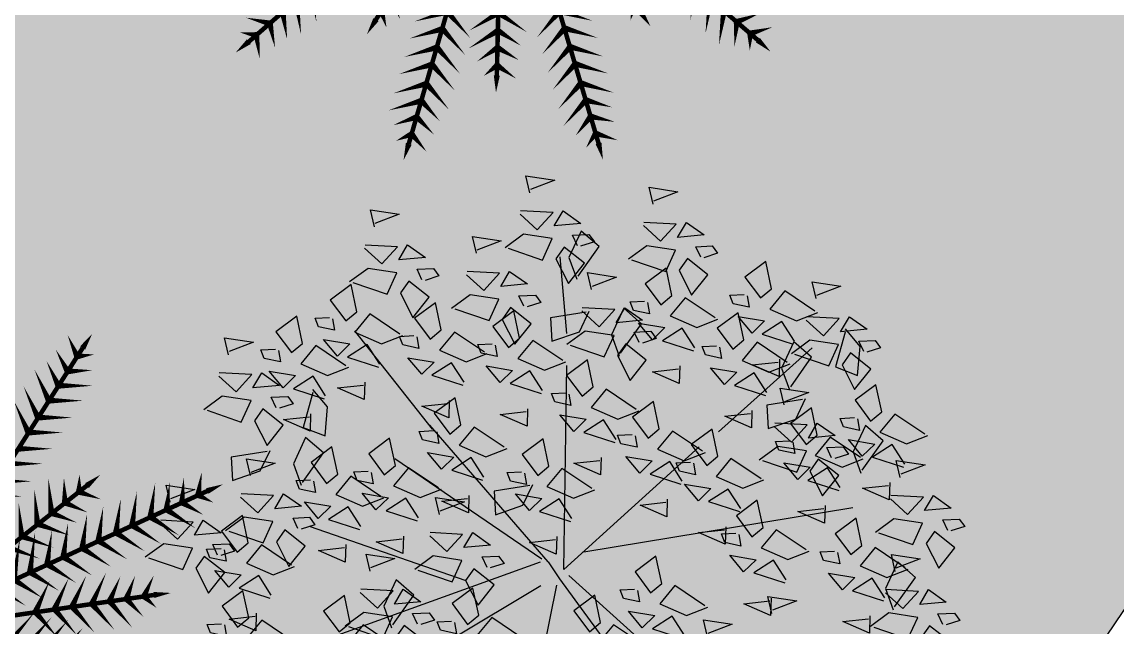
# Model space of a CAD drawing. Header units: millimetres. Extents: x 460 to 723, y 360 to 962.
# Drawn here: x 607.543 to 609.011, y 379.434 to 380.245 of the extents above; entities that cross this region are included whole.
import ezdxf

# ---------------------------------------------------------------- set-up
doc = ezdxf.new("R2010")
doc.units = ezdxf.units.MM
doc.layers.get('0').update_dxf_attribs({"true_color": 0xc2ced6})
doc.layers.add('A-VEREDAS', color=9, linetype='Continuous')
doc.layers.add('ARBOLES', color=7, linetype='Continuous')
doc.layers.add('Menorca-Parques-A-Arboles', color=74, linetype='Continuous', lineweight=18)

# ---------------------------------------------------------------- blocks, each defined once
blk = doc.blocks.new('PALMERA')
for points in [[(-0.7331, 0.8425, 0.02, 0, 0), (-0.769, 0.886, 0, 0, 0)], [(-0.7112, 0.8169, 0.02, 0, 0), (-0.7018, 0.8725, 0, 0, 0)], [(-0.6726, 0.7724, 0.02, 0, 0), (-0.6534, 0.8518, 0, 0, 0)], [(-0.7112, 0.8169, 0.02, 0, 0), (-0.7873, 0.8069, 0, 0, 0)], [(-0.6726, 0.7724, 0.02, 0, 0), (-0.7528, 0.7554, 0, 0, 0)], [(-0.6358, 0.7298, 0.02, 0, 0), (-0.7248, 0.7153, 0, 0, 0)], [(-0.5972, 0.6853, 0.02, 0, 0), (-0.71, 0.6689, 0, 0, 0)], [(-0.5536, 0.635, 0.02, 0, 0), (-0.6664, 0.6185, 0, 0, 0)], [(-0.6606, 0.421, 0.02, 0, 0), (-0.7086, 0.4506, 0, 0, 0)], [(-0.6323, 0.4028, 0.02, 0, 0), (-0.686, 0.3859, 0, 0, 0)], [(-1.0399, 0.3027, 0.02, 0, 0), (-1.0621, 0.3546, 0, 0, 0)], [(-0.9834, 0.2861, 0.02, 0, 0), (-1.0101, 0.3633, 0, 0, 0)], [(-0.9294, 0.2702, 0.02, 0, 0), (-0.9613, 0.3797, 0, 0, 0)], [(-0.8729, 0.2536, 0.02, 0, 0), (-0.9048, 0.3631, 0, 0, 0)], [(-0.5829, 0.3706, 0.02, 0, 0), (-0.6589, 0.3407, 0, 0, 0)], [(-1.0722, 0.3124, 0.02, 0, 0), (-1.1259, 0.3295, 0, 0, 0)], [(-0.809, 0.2349, 0.02, 0, 0), (-0.8409, 0.3443, 0, 0, 0)], [(-0.7525, 0.2183, 0.02, 0, 0), (-0.7844, 0.3277, 0, 0, 0)], [(-1.0399, 0.3027, 0.02, 0, 0), (-1.0985, 0.2532, 0, 0, 0)], [(-0.9834, 0.2861, 0.02, 0, 0), (-1.0417, 0.2285, 0, 0, 0)], [(-0.6911, 0.2003, 0.02, 0, 0), (-0.723, 0.3097, 0, 0, 0)], [(-0.6346, 0.1837, 0.02, 0, 0), (-0.6665, 0.2931, 0, 0, 0)], [(-0.9294, 0.2702, 0.02, 0, 0), (-0.9965, 0.2099, 0, 0, 0)], [(-0.8729, 0.2536, 0.02, 0, 0), (-0.9589, 0.1788, 0, 0, 0)], [(-0.809, 0.2349, 0.02, 0, 0), (-0.895, 0.1601, 0, 0, 0)], [(-0.7525, 0.2183, 0.02, 0, 0), (-0.8385, 0.1435, 0, 0, 0)], [(-0.6911, 0.2003, 0.02, 0, 0), (-0.7771, 0.1254, 0, 0, 0)], [(-0.6346, 0.1837, 0.02, 0, 0), (-0.7206, 0.1088, 0, 0, 0)], [(-0.6971, 0.0161, 0.02, 0, 0), (-0.7561, 0.1137, 0, 0, 0)], [(-0.6383, 0.0146, 0.02, 0, 0), (-0.6972, 0.1122, 0, 0, 0)], [(-0.8123, 0.0191, 0.02, 0, 0), (-0.847, 0.0635, 0, 0, 0)], [(-0.7535, 0.0176, 0.02, 0, 0), (-0.7991, 0.0854, 0, 0, 0)], [(-0.846, 0.0202, 0.02, 0, 0), (-0.9023, 0.023, 0, 0, 0)], [(-0.8123, 0.0191, 0.02, 0, 0), (-0.8562, -0.0438, 0, 0, 0)], [(-0.7535, 0.0176, 0.02, 0, 0), (-0.795, -0.0531, 0, 0, 0)], [(-0.6971, 0.0161, 0.02, 0, 0), (-0.7465, -0.0594, 0, 0, 0)], [(-0.6383, 0.0146, 0.02, 0, 0), (-0.7022, -0.0798, 0, 0, 0)], [(-0.6331, -0.1886, 0.02, 0, 0), (-0.7191, -0.1138, 0, 0, 0)], [(-0.7511, -0.2232, 0.02, 0, 0), (-0.8371, -0.1484, 0, 0, 0)], [(-0.6896, -0.2052, 0.02, 0, 0), (-0.7757, -0.1303, 0, 0, 0)], [(-0.8714, -0.2585, 0.02, 0, 0), (-0.9575, -0.1837, 0, 0, 0)], [(-0.8076, -0.2398, 0.02, 0, 0), (-0.8936, -0.165, 0, 0, 0)], [(-0.6331, -0.1886, 0.02, 0, 0), (-0.665, -0.298, 0, 0, 0)], [(-0.9279, -0.2751, 0.02, 0, 0), (-1.014, -0.2003, 0, 0, 0)], [(-0.7511, -0.2232, 0.02, 0, 0), (-0.783, -0.3326, 0, 0, 0)], [(-0.6896, -0.2052, 0.02, 0, 0), (-0.7215, -0.3146, 0, 0, 0)], [(-0.982, -0.291, 0.02, 0, 0), (-1.0462, -0.2405, 0, 0, 0)], [(-0.8714, -0.2585, 0.02, 0, 0), (-0.9033, -0.368, 0, 0, 0)], [(-0.8076, -0.2398, 0.02, 0, 0), (-0.8395, -0.3492, 0, 0, 0)], [(-1.0385, -0.3076, 0.02, 0, 0), (-1.0852, -0.2759, 0, 0, 0)], [(-0.982, -0.291, 0.02, 0, 0), (-0.9999, -0.371, 0, 0, 0)], [(-0.9279, -0.2751, 0.02, 0, 0), (-0.9518, -0.3622, 0, 0, 0)], [(0.4494, -0.2858, 0.02, 0, 0), (0.4492, -0.3998, 0, 0, 0)], [(-1.0709, -0.3169, 0.02, 0, 0), (-1.1254, -0.3315, 0, 0, 0)], [(-1.0385, -0.3076, 0.02, 0, 0), (-1.061, -0.3809, 0, 0, 0)], [(0.1475, -0.3169, 0.02, 0, 0), (0.0857, -0.4126, 0, 0, 0)], [(0.499, -0.3176, 0.02, 0, 0), (0.4988, -0.4316, 0, 0, 0)], [(-0.0472, -0.3463, 0.02, 0, 0), (0.0657, -0.4427, 0, 0, 0)], [(0.173, -0.3728, 0.02, 0, 0), (0.1112, -0.4685, 0, 0, 0)], [(0.173, -0.3728, 0.02, 0, 0), (0.3104, -0.3931, 0, 0, 0)], [(0.2807, -0.3518, 0.02, 0, 0), (0.2422, -0.4591, 0, 0, 0)], [(0.5571, -0.355, 0.02, 0, 0), (0.5569, -0.469, 0, 0, 0)], [(-0.056, -0.4071, 0.02, 0, 0), (0.0486, -0.4985, 0, 0, 0)], [(0.3167, -0.3984, 0.02, 0, 0), (0.2782, -0.5057, 0, 0, 0)], [(0.3167, -0.3984, 0.02, 0, 0), (0.4303, -0.3885, 0, 0, 0)], [(0.6067, -0.3868, 0.02, 0, 0), (0.6065, -0.5008, 0, 0, 0)], [(0.6605, -0.4214, 0.02, 0, 0), (0.7641, -0.3739, 0, 0, 0)], [(0.7101, -0.4533, 0.02, 0, 0), (0.8137, -0.4057, 0, 0, 0)], [(-0.609, -0.4371, 0.02, 0, 0), (-0.6636, -0.4232, 0, 0, 0)], [(0.0654, -0.4442, 0.02, 0, 0), (-0.021, -0.5186, 0, 0, 0)], [(0.0654, -0.4442, 0.02, 0, 0), (0.1692, -0.4914, 0, 0, 0)], [(0.1975, -0.4263, 0.02, 0, 0), (0.1357, -0.5221, 0, 0, 0)], [(0.1975, -0.4263, 0.02, 0, 0), (0.3321, -0.4437, 0, 0, 0)], [(0.3574, -0.4512, 0.02, 0, 0), (0.4709, -0.4412, 0, 0, 0)], [(0.6605, -0.4214, 0.02, 0, 0), (0.6603, -0.5354, 0, 0, 0)], [(0.7661, -0.4893, 0.02, 0, 0), (0.8697, -0.4417, 0, 0, 0)], [(-0.6363, -0.4569, 0.02, 0, 0), (-0.6826, -0.4891, 0, 0, 0)], [(-0.0643, -0.4654, 0.02, 0, 0), (0.0395, -0.5528, 0, 0, 0)], [(0.3574, -0.4512, 0.02, 0, 0), (0.3189, -0.5585, 0, 0, 0)], [(0.7101, -0.4533, 0.02, 0, 0), (0.7098, -0.5673, 0, 0, 0)], [(0.0745, -0.5075, 0.02, 0, 0), (-0.0119, -0.5819, 0, 0, 0)], [(0.0745, -0.5075, 0.02, 0, 0), (0.1782, -0.5548, 0, 0, 0)], [(0.2236, -0.4834, 0.02, 0, 0), (0.1618, -0.5792, 0, 0, 0)], [(0.2236, -0.4834, 0.02, 0, 0), (0.3364, -0.4994, 0, 0, 0)], [(0.3933, -0.4978, 0.02, 0, 0), (0.3614, -0.5822, 0, 0, 0)], [(0.3933, -0.4978, 0.02, 0, 0), (0.5069, -0.4878, 0, 0, 0)], [(0.7661, -0.4893, 0.02, 0, 0), (0.7659, -0.6033, 0, 0, 0)], [(0.8156, -0.5211, 0.02, 0, 0), (0.897, -0.4821, 0, 0, 0)], [(0.863, -0.5516, 0.02, 0, 0), (0.9351, -0.5127, 0, 0, 0)], [(-0.0733, -0.5275, 0.02, 0, 0), (0.013, -0.602, 0, 0, 0)], [(0.248, -0.537, 0.02, 0, 0), (0.1862, -0.6327, 0, 0, 0)], [(0.248, -0.537, 0.02, 0, 0), (0.3609, -0.553, 0, 0, 0)], [(0.4277, -0.5424, 0.02, 0, 0), (0.3952, -0.6176, 0, 0, 0)], [(0.4277, -0.5424, 0.02, 0, 0), (0.5094, -0.5392, 0, 0, 0)], [(0.8156, -0.5211, 0.02, 0, 0), (0.8154, -0.6351, 0, 0, 0)], [(0.863, -0.5516, 0.02, 0, 0), (0.8669, -0.6332, 0, 0, 0)], [(0.9125, -0.5834, 0.02, 0, 0), (0.9827, -0.5524, 0, 0, 0)], [(0.0828, -0.5658, 0.02, 0, 0), (-0.0036, -0.6402, 0, 0, 0)], [(0.0828, -0.5658, 0.02, 0, 0), (0.1865, -0.6131, 0, 0, 0)], [(0.4637, -0.589, 0.02, 0, 0), (0.4388, -0.6616, 0, 0, 0)], [(0.4637, -0.589, 0.02, 0, 0), (0.5201, -0.5908, 0, 0, 0)], [(0.9125, -0.5834, 0.02, 0, 0), (0.9192, -0.6394, 0, 0, 0)], [(-0.5497, -0.6383, 0.02, 0, 0), (-0.6625, -0.6219, 0, 0, 0)], [(0.2768, -0.5998, 0.02, 0, 0), (0.2149, -0.6956, 0, 0, 0)], [(0.2768, -0.5998, 0.02, 0, 0), (0.3896, -0.6159, 0, 0, 0)], [(0.4844, -0.6156, 0.02, 0, 0), (0.5199, -0.6594, 0, 0, 0)], [(0.9408, -0.6018, 0.02, 0, 0), (0.9875, -0.6334, 0, 0, 0)], [(0.0922, -0.6317, 0.02, 0, 0), (0.0058, -0.7061, 0, 0, 0)], [(0.0922, -0.6317, 0.02, 0, 0), (0.1959, -0.679, 0, 0, 0)], [(0.3012, -0.6534, 0.02, 0, 0), (0.2394, -0.7492, 0, 0, 0)], [(0.3012, -0.6534, 0.02, 0, 0), (0.4141, -0.6694, 0, 0, 0)], [(-0.5933, -0.6886, 0.02, 0, 0), (-0.7061, -0.6722, 0, 0, 0)], [(0.1005, -0.69, 0.02, 0, 0), (0.0141, -0.7644, 0, 0, 0)], [(0.1005, -0.69, 0.02, 0, 0), (0.1833, -0.7261, 0, 0, 0)], [(-0.6319, -0.7331, 0.02, 0, 0), (-0.7447, -0.7167, 0, 0, 0)], [(0.3278, -0.7116, 0.02, 0, 0), (0.266, -0.8074, 0, 0, 0)], [(0.3278, -0.7116, 0.02, 0, 0), (0.4407, -0.7277, 0, 0, 0)], [(-0.6688, -0.7757, 0.02, 0, 0), (-0.7501, -0.7679, 0, 0, 0)], [(0.1085, -0.7458, 0.02, 0, 0), (0.0493, -0.8021, 0, 0, 0)], [(0.1085, -0.7458, 0.02, 0, 0), (0.1851, -0.775, 0, 0, 0)], [(0.3523, -0.7652, 0.02, 0, 0), (0.2905, -0.861, 0, 0, 0)], [(0.3523, -0.7652, 0.02, 0, 0), (0.4651, -0.7812, 0, 0, 0)], [(-0.6688, -0.7757, 0.02, 0, 0), (-0.6406, -0.8527, 0, 0, 0)], [(0.1168, -0.8041, 0.02, 0, 0), (0.0788, -0.8457, 0, 0, 0)], [(0.1168, -0.8041, 0.02, 0, 0), (0.1861, -0.8369, 0, 0, 0)], [(-0.7073, -0.8202, 0.02, 0, 0), (-0.7637, -0.8188, 0, 0, 0)], [(-0.7073, -0.8202, 0.02, 0, 0), (-0.6866, -0.8941, 0, 0, 0)], [(0.1214, -0.8375, 0.02, 0, 0), (0.128, -0.8935, 0, 0, 0)], [(0.3799, -0.8258, 0.02, 0, 0), (0.3181, -0.9216, 0, 0, 0)], [(0.3799, -0.8258, 0.02, 0, 0), (0.4928, -0.8418, 0, 0, 0)], [(-0.7295, -0.8456, 0.02, 0, 0), (-0.7675, -0.8873, 0, 0, 0)], [(0.4044, -0.8793, 0.02, 0, 0), (0.3426, -0.9751, 0, 0, 0)], [(0.4044, -0.8793, 0.02, 0, 0), (0.494, -0.8905, 0, 0, 0)], [(0.4278, -0.9306, 0.02, 0, 0), (0.3869, -1.0013, 0, 0, 0)], [(0.4278, -0.9306, 0.02, 0, 0), (0.5095, -0.9369, 0, 0, 0)], [(0.4523, -0.9841, 0.02, 0, 0), (0.4276, -1.0348, 0, 0, 0)], [(0.4523, -0.9841, 0.02, 0, 0), (0.528, -0.996, 0, 0, 0)], [(0.4661, -1.0149, 0.02, 0, 0), (0.4883, -1.0667, 0, 0, 0)]]:
    blk.add_lwpolyline(points, format="xyseb")
at = {"const_width": 0.015}
for points in [[(-0.7331, 0.8425), (0, 0)], [(-0.6606, 0.421), (0, 0)], [(-1.0722, 0.3124), (0, 0)], [(-1.0709, -0.3169), (0, 0)], [(-0.846, 0.0202), (0, 0)], [(-0.7295, -0.8456), (0, 0)], [(0.9408, -0.6018), (0, 0)], [(0.4661, -1.0149), (0, 0)], [(0.1214, -0.8375), (0, 0)], [(0.4844, -0.6156), (0, 0)]]:
    blk.add_lwpolyline(points, dxfattribs=at)
blk = doc.blocks.new('rrety')
at = {"layer": 'ARBOLES', "color": 2}
for p, q in [((497.83346, 232.63996), (497.85154, 232.6484)), ((497.85057, 232.64575), (497.84525, 232.61463)), ((498.0767, 232.6219), (498.09646, 232.62747)), ((498.09646, 232.62747), (498.09636, 232.60205)), ((497.84525, 232.61463), (497.82477, 232.61608)), ((497.86775, 232.61344), (497.88751, 232.61901)), ((497.88751, 232.61901), (497.88741, 232.59359)), ((498.08221, 232.59082), (498.0767, 232.6219)), ((497.87326, 232.58235), (497.86775, 232.61344)), ((498.09636, 232.60205), (498.0822, 232.58799)), ((497.88741, 232.59359), (497.87325, 232.57953)), ((497.85736, 232.5587), (497.85716, 232.57865)), ((497.85917, 232.57667), (497.88529, 232.55895)), ((498.01458, 232.57678), (498.03434, 232.58234)), ((498.02009, 232.54569), (498.01458, 232.57678)), ((498.03434, 232.58234), (498.03424, 232.55693)), ((498.06066, 232.54742), (498.06046, 232.56737)), ((497.8755, 232.5409), (497.85736, 232.5587)), ((497.88529, 232.55895), (497.8755, 232.5409)), ((498.03424, 232.55693), (498.02008, 232.54287)), ((498.06248, 232.56539), (498.0886, 232.54767)), ((498.0788, 232.52962), (498.06066, 232.54742)), ((498.0886, 232.54767), (498.0788, 232.52962)), ((497.70397, 232.47807), (497.72374, 232.48364)), ((497.72374, 232.48364), (497.72363, 232.45822)), ((498.0409, 232.38948), (498.04069, 232.40944)), ((498.04271, 232.40746), (498.06883, 232.38973)), ((498.22291, 232.37072), (498.2316, 232.3946)), ((498.2316, 232.3946), (498.24968, 232.40305)), ((498.24871, 232.40039), (498.24339, 232.36928)), ((498.05904, 232.37169), (498.0409, 232.38948)), ((498.06883, 232.38973), (498.05904, 232.37169)), ((498.24339, 232.36928), (498.22291, 232.37072)), ((498.21788, 232.3568), (498.23765, 232.36237)), ((498.2234, 232.32572), (498.21788, 232.3568)), ((498.23765, 232.36237), (498.23754, 232.33696)), ((498.23754, 232.33696), (498.22339, 232.32289)), ((498.26115, 232.31898), (498.26094, 232.33893)), ((498.26296, 232.33696), (498.28908, 232.31923)), ((498.27929, 232.30118), (498.26115, 232.31898)), ((498.28908, 232.31923), (498.27929, 232.30118)), ((498.09364, 232.27783), (498.1134, 232.2834)), ((498.1134, 232.2834), (498.1133, 232.25799)), ((498.09916, 232.24675), (498.09364, 232.27783)), ((498.1133, 232.25799), (498.09915, 232.24393))]:
    blk.add_line(p, q, dxfattribs=at)
at = {"layer": 'ARBOLES', "color": 108}
for p, q in [((497.82477, 232.61608), (497.83346, 232.63996)), ((497.78021, 232.57395), (497.79998, 232.57952)), ((497.79998, 232.57952), (497.79987, 232.55411)), ((497.78573, 232.54287), (497.78021, 232.57395)), ((497.79987, 232.55411), (497.78572, 232.54005)), ((497.70949, 232.44699), (497.70397, 232.47807))]:
    blk.add_line(p, q, dxfattribs=at)
at = {"layer": 'ARBOLES', "color": 98}
blk.add_line((497.72363, 232.45822), (497.70948, 232.44416), dxfattribs=at)
at = {"layer": 'ARBOLES', "color": 92}
for points in [[(498.04967, 232.67547), (498.05909, 232.68739), (498.03472, 232.6946), (498.05047, 232.67817)], [(497.8859, 232.66137), (497.89531, 232.67329), (497.87094, 232.6805), (497.8867, 232.66407)], [(497.9248, 232.65266), (497.93944, 232.67201), (497.9502, 232.65197), (497.93014, 232.64123), (497.9248, 232.65266)], [(497.85432, 232.64424), (497.85291, 232.65936), (497.83426, 232.65606), (497.85432, 232.64424)], [(497.88571, 232.64084), (497.86626, 232.63483), (497.86023, 232.65426), (497.88651, 232.64354)], [(497.88238, 232.65098), (497.91358, 232.65578), (497.9187, 232.63589), (497.89329, 232.63658), (497.87956, 232.65106)], [(498.15132, 232.63881), (498.16074, 232.65072), (498.13637, 232.65794), (498.15212, 232.64151)], [(498.00468, 232.6329), (497.98554, 232.61798), (497.98031, 232.64011), (498.00247, 232.64532), (498.00468, 232.6329)], [(498.04609, 232.62359), (498.01471, 232.62699), (498.0149, 232.64752), (498.03927, 232.64031), (498.0488, 232.62279)], [(497.88232, 232.60949), (497.85094, 232.61289), (497.85112, 232.63342), (497.87549, 232.62621), (497.88503, 232.60868)], [(497.94135, 232.6381), (497.93548, 232.6298), (497.94952, 232.6266), (497.95532, 232.63208), (497.94418, 232.63803)], [(498.11975, 232.62168), (498.11834, 232.6368), (498.09969, 232.6335), (498.11975, 232.62168)], [(497.88719, 232.61982), (497.90443, 232.63064), (497.91527, 232.61342), (497.88711, 232.617)], [(498.00104, 232.61035), (498.01568, 232.62971), (498.02644, 232.60967), (498.00638, 232.59892), (498.00104, 232.61035)], [(498.09409, 232.61457), (498.1019, 232.62108), (498.08917, 232.62779), (498.08215, 232.62398), (498.09138, 232.61537)], [(498.15113, 232.61827), (498.13169, 232.61226), (498.12566, 232.63169), (498.15193, 232.62098)], [(497.92762, 232.60189), (497.94227, 232.62125), (497.95303, 232.60121), (497.93296, 232.59046), (497.92762, 232.60189)], [(497.88521, 232.60022), (497.91641, 232.60502), (497.92152, 232.58513), (497.89612, 232.58581), (497.88238, 232.60029)], [(498.06661, 232.58522), (498.07603, 232.59714), (498.05166, 232.60435), (498.06741, 232.58793)], [(498.10633, 232.59624), (498.08719, 232.58132), (498.08196, 232.60345), (498.10412, 232.60866), (498.10633, 232.59624)], [(498.14775, 232.58692), (498.11636, 232.59033), (498.11655, 232.61086), (498.14092, 232.60365), (498.15045, 232.58612)], [(497.8923, 232.59993), (497.88628, 232.58599), (497.91168, 232.5853), (497.89223, 232.59711)], [(498.01759, 232.5958), (498.01172, 232.58749), (498.02576, 232.58429), (498.03155, 232.58978), (498.02042, 232.59572)], [(497.94418, 232.58734), (497.9383, 232.57903), (497.95234, 232.57583), (497.95814, 232.58132), (497.947, 232.58726)], [(497.96343, 232.57751), (497.98067, 232.58833), (497.9915, 232.57111), (497.96335, 232.57469)], [(498.17109, 232.57112), (498.1805, 232.58304), (498.15613, 232.59025), (498.17189, 232.57383)], [(497.87178, 232.56548), (497.88119, 232.5774), (497.85682, 232.58461), (497.87258, 232.56819)], [(497.89001, 232.56905), (497.90725, 232.57987), (497.91809, 232.56265), (497.88994, 232.56623)], [(497.99463, 232.58231), (497.9999, 232.56806), (498.01706, 232.57607), (497.99463, 232.58231)], [(498.03504, 232.5681), (498.03363, 232.58322), (498.01498, 232.57991), (498.03504, 232.5681)], [(498.06642, 232.56469), (498.04698, 232.55868), (498.04095, 232.57811), (498.06722, 232.56739)], [(497.83444, 232.55395), (497.84909, 232.5733), (497.85984, 232.55326), (497.83978, 232.54252), (497.83444, 232.55395)], [(498.00938, 232.56098), (498.01719, 232.56749), (498.00446, 232.5742), (497.99744, 232.5704), (498.00667, 232.56179)], [(498.13952, 232.55399), (498.1381, 232.56912), (498.11946, 232.56581), (498.13952, 232.55399)], [(498.26144, 232.5542), (498.27086, 232.56612), (498.24649, 232.57333), (498.26224, 232.5569)], [(497.87159, 232.54495), (497.85214, 232.53894), (497.84611, 232.55837), (497.87239, 232.54765)], [(498.06304, 232.53334), (498.03165, 232.53675), (498.03184, 232.55728), (498.05621, 232.55007), (498.06574, 232.53254)], [(498.11385, 232.54688), (498.12167, 232.55339), (498.10893, 232.5601), (498.10192, 232.5563), (498.11115, 232.54768)], [(498.1709, 232.55059), (498.15145, 232.54458), (498.14542, 232.56401), (498.1717, 232.55329)], [(497.72161, 232.53425), (497.7202, 232.54938), (497.70155, 232.54607), (497.72161, 232.53425)], [(497.89513, 232.54917), (497.8891, 232.53522), (497.91451, 232.53454), (497.89505, 232.54635)], [(498.02162, 232.54266), (498.00248, 232.52773), (497.99725, 232.54987), (498.01941, 232.55507), (498.02162, 232.54266)], [(498.22987, 232.53707), (498.22846, 232.5522), (498.20981, 232.54889), (498.22987, 232.53707)], [(498.26126, 232.53367), (498.24181, 232.52766), (498.23578, 232.54709), (498.26206, 232.53637)], [(498.20421, 232.52996), (498.21203, 232.53647), (498.19929, 232.54318), (498.19227, 232.53938), (498.2015, 232.53076)], [(498.02927, 232.50883), (498.04392, 232.52818), (498.05468, 232.50814), (498.03462, 232.4974), (498.02927, 232.50883)], [(497.74961, 232.4995), (497.71822, 232.5029), (497.71841, 232.52344), (497.74278, 232.51622), (497.75232, 232.4987)], [(497.90503, 232.50036), (497.91968, 232.51972), (497.93044, 232.49968), (497.91037, 232.48894), (497.90503, 232.50036)], [(498.0631, 232.51843), (498.0943, 232.52323), (498.09941, 232.50334), (498.07401, 232.50403), (498.06028, 232.51851)], [(498.25787, 232.50232), (498.22649, 232.50572), (498.22667, 232.52626), (498.25104, 232.51904), (498.26058, 232.50152)], [(497.86262, 232.49869), (497.89382, 232.50349), (497.89893, 232.4836), (497.87353, 232.48429), (497.85979, 232.49876)], [(498.12207, 232.50555), (498.1162, 232.49725), (498.13023, 232.49405), (498.13603, 232.49953), (498.12489, 232.50548)], [(498.24387, 232.48062), (498.25852, 232.49998), (498.26928, 232.47994), (498.24922, 232.46919), (498.24387, 232.48062)], [(497.72212, 232.47523), (497.73154, 232.48715), (497.70717, 232.49436), (497.72292, 232.47794)], [(498.04583, 232.49427), (498.03996, 232.48597), (498.05399, 232.48277), (498.05979, 232.48825), (498.04865, 232.4942)], [(498.09911, 232.49207), (498.10437, 232.47782), (498.12154, 232.48582), (498.09911, 232.49207)], [(497.71579, 232.48177), (497.74699, 232.48657), (497.7521, 232.46668), (497.7267, 232.46737), (497.71296, 232.48184)], [(497.84291, 232.46088), (497.85756, 232.48024), (497.86832, 232.4602), (497.84825, 232.44945), (497.84291, 232.46088)], [(497.92159, 232.48581), (497.91571, 232.47751), (497.92975, 232.47431), (497.93555, 232.47979), (497.92441, 232.48574)], [(497.97806, 232.48581), (497.97219, 232.47751), (497.98623, 232.47431), (497.99202, 232.47979), (497.98088, 232.48574)], [(497.99167, 232.47599), (498.00891, 232.48681), (498.01974, 232.46959), (497.99159, 232.47317)], [(498.02287, 232.48079), (498.02813, 232.46654), (498.0453, 232.47454), (498.02287, 232.48079)], [(498.18701, 232.48299), (498.18114, 232.47469), (498.19518, 232.47149), (498.20098, 232.47697), (498.18984, 232.48292)], [(498.20146, 232.47895), (498.23266, 232.48375), (498.23777, 232.46386), (498.21237, 232.46455), (498.19864, 232.47902)], [(497.9239, 232.46753), (497.94114, 232.47834), (497.95197, 232.46113), (497.92382, 232.46471)], [(497.9551, 232.47233), (497.96037, 232.45808), (497.97753, 232.46608), (497.9551, 232.47233)], [(497.77476, 232.46889), (497.76888, 232.46059), (497.78292, 232.45739), (497.78872, 232.46287), (497.77758, 232.46881)], [(498.26043, 232.46607), (498.25456, 232.45777), (498.26859, 232.45457), (498.27439, 232.46005), (498.26325, 232.46599)], [(497.99678, 232.4561), (497.99075, 232.44216), (498.01616, 232.44147), (497.9967, 232.45328)], [(498.20627, 232.44778), (498.22351, 232.4586), (498.23434, 232.44138), (498.20619, 232.44496)], [(498.23747, 232.45258), (498.24273, 232.43834), (498.2599, 232.44634), (498.23747, 232.45258)], [(498.27494, 232.4355), (498.28958, 232.45485), (498.30034, 232.43481), (498.28028, 232.42407), (498.27494, 232.4355)], [(497.85947, 232.44633), (497.85359, 232.43802), (497.86763, 232.43482), (497.87343, 232.44031), (497.86229, 232.44625)], [(497.87254, 232.44764), (497.86651, 232.4337), (497.89192, 232.43301), (497.87246, 232.44482)], [(497.92901, 232.44764), (497.92299, 232.4337), (497.94839, 232.43301), (497.92894, 232.44482)], [(498.11963, 232.42986), (498.13428, 232.44921), (498.14504, 232.42917), (498.12497, 232.41843), (498.11963, 232.42986)], [(498.13796, 232.44482), (498.13194, 232.43088), (498.15734, 232.43019), (498.13789, 232.442)], [(497.83651, 232.43284), (497.84177, 232.41859), (497.85893, 232.4266), (497.83651, 232.43284)], [(497.99251, 232.42818), (498.02371, 232.43298), (498.02882, 232.4131), (498.00342, 232.41378), (497.98968, 232.42826)], [(498.07722, 232.42818), (498.10842, 232.43298), (498.11353, 232.4131), (498.08813, 232.41378), (498.07439, 232.42826)], [(498.23252, 232.43382), (498.26372, 232.43862), (498.26883, 232.41874), (498.24343, 232.41942), (498.2297, 232.4339)], [(498.21138, 232.4279), (498.20535, 232.41395), (498.23076, 232.41327), (498.2113, 232.42508)], [(498.13619, 232.41531), (498.13031, 232.407), (498.14435, 232.4038), (498.15015, 232.40929), (498.13901, 232.41523)], [(498.23733, 232.40266), (498.25457, 232.41348), (498.2654, 232.39626), (498.23725, 232.39984)], [(498.29149, 232.42095), (498.28562, 232.41264), (498.29965, 232.40944), (498.30545, 232.41493), (498.29431, 232.42087)], [(498.32921, 232.39909), (498.33863, 232.41101), (498.31426, 232.41822), (498.33001, 232.40179)], [(497.99731, 232.39702), (498.01455, 232.40784), (498.02539, 232.39062), (497.99724, 232.3942)], [(498.08202, 232.39702), (498.09927, 232.40784), (498.1101, 232.39062), (498.08195, 232.3942)], [(498.26853, 232.40746), (498.27379, 232.39321), (498.29096, 232.40121), (498.26853, 232.40746)], [(498.11323, 232.40182), (498.11849, 232.38757), (498.13566, 232.39557), (498.11323, 232.40182)], [(498.29764, 232.38196), (498.29623, 232.39709), (498.27758, 232.39378), (498.29764, 232.38196)], [(498.15634, 232.37346), (498.17099, 232.39281), (498.18174, 232.37277), (498.16168, 232.36203), (498.15634, 232.37346)], [(498.27198, 232.37485), (498.2798, 232.38136), (498.26706, 232.38807), (498.26004, 232.38427), (498.26927, 232.37565)], [(497.85979, 232.37742), (497.89099, 232.38222), (497.89611, 232.36233), (497.8707, 232.36302), (497.85697, 232.3775)], [(498.00243, 232.37713), (497.9964, 232.36319), (498.02181, 232.3625), (498.00235, 232.37431)], [(498.08714, 232.37713), (498.08111, 232.36319), (498.10652, 232.3625), (498.08706, 232.37431)], [(498.24244, 232.38277), (498.23641, 232.36883), (498.26182, 232.36815), (498.24236, 232.37996)], [(498.10332, 232.35115), (498.11274, 232.36306), (498.08837, 232.37028), (498.10412, 232.35385)], [(498.28422, 232.35652), (498.26508, 232.3416), (498.25986, 232.36373), (498.28201, 232.36894), (498.28422, 232.35652)], [(498.32564, 232.34721), (498.29425, 232.35061), (498.29444, 232.37115), (498.31881, 232.36393), (498.32835, 232.34641)], [(498.1987, 232.34525), (498.21334, 232.36461), (498.2241, 232.34457), (498.20404, 232.33383), (498.1987, 232.34525)], [(498.07175, 232.33402), (498.07033, 232.34914), (498.05169, 232.34584), (498.07175, 232.33402)], [(498.11873, 232.34062), (498.13597, 232.35144), (498.14681, 232.33422), (498.11866, 232.3378)], [(497.93609, 232.32551), (497.95074, 232.34487), (497.9615, 232.32483), (497.94143, 232.31408), (497.93609, 232.32551)], [(498.04609, 232.32691), (498.0539, 232.33342), (498.04116, 232.34013), (498.03415, 232.33632), (498.04338, 232.32771)], [(498.10313, 232.33061), (498.08369, 232.3246), (498.07766, 232.34403), (498.10393, 232.33332)], [(498.14993, 232.34542), (498.1552, 232.33117), (498.17236, 232.33917), (498.14993, 232.34542)], [(497.89368, 232.32384), (497.92488, 232.32864), (497.92999, 232.30875), (497.90459, 232.30944), (497.89085, 232.32391)], [(498.21525, 232.3307), (498.20938, 232.3224), (498.22341, 232.3192), (498.22921, 232.32468), (498.21807, 232.33063)], [(498.26709, 232.31166), (498.27651, 232.32358), (498.25214, 232.33079), (498.26789, 232.31437)], [(498.09974, 232.29926), (498.06836, 232.30267), (498.06855, 232.3232), (498.09291, 232.31599), (498.10245, 232.29846)], [(498.12385, 232.32073), (498.11782, 232.30679), (498.14322, 232.3061), (498.12377, 232.31791)], [(498.16109, 232.31241), (498.17833, 232.32323), (498.18916, 232.30601), (498.16101, 232.3096)], [(498.19229, 232.31721), (498.19755, 232.30297), (498.21472, 232.31097), (498.19229, 232.31721)], [(498.23552, 232.29454), (498.23411, 232.30966), (498.21546, 232.30636), (498.23552, 232.29454)], [(498.20986, 232.28743), (498.21767, 232.29394), (498.20494, 232.30065), (498.19792, 232.29684), (498.20715, 232.28823)], [(498.26691, 232.29113), (498.24746, 232.28512), (498.24143, 232.30455), (498.26771, 232.29384)], [(497.99251, 232.28435), (498.02371, 232.28915), (498.02882, 232.26927), (498.00342, 232.26995), (497.98968, 232.28443)], [(498.1662, 232.29253), (498.16017, 232.27858), (498.18558, 232.2779), (498.16612, 232.28971)], [(498.32074, 232.2609), (498.33016, 232.27282), (498.30579, 232.28003), (498.32154, 232.2636)], [(498.10563, 232.26351), (498.10422, 232.27864), (498.08557, 232.27533), (498.10563, 232.26351)], [(498.24387, 232.25783), (498.25852, 232.27718), (498.26928, 232.25714), (498.24922, 232.2464), (498.24387, 232.25783)], [(498.13363, 232.22876), (498.10224, 232.23216), (498.10243, 232.2527), (498.1268, 232.24549), (498.13634, 232.22796)], [(498.13375, 232.23245), (498.1484, 232.2518), (498.15915, 232.23176), (498.13909, 232.22102), (498.13375, 232.23245)], [(498.32056, 232.24037), (498.30111, 232.23436), (498.29508, 232.25379), (498.32136, 232.24307)], [(498.26351, 232.23666), (498.27132, 232.24317), (498.25859, 232.24988), (498.25157, 232.24608), (498.2608, 232.23746)], [(498.26043, 232.24328), (498.25456, 232.23497), (498.26859, 232.23177), (498.27439, 232.23726), (498.26325, 232.2432)], [(498.09134, 232.23077), (498.12254, 232.23557), (498.12765, 232.21568), (498.10225, 232.21637), (498.08851, 232.23085)], [(498.20627, 232.22499), (498.22351, 232.23581), (498.23434, 232.21859), (498.20619, 232.22217)], [(498.23747, 232.22979), (498.24273, 232.21554), (498.2599, 232.22354), (498.23747, 232.22979)], [(498.21138, 232.2051), (498.20535, 232.19116), (498.23076, 232.19047), (498.2113, 232.20228)], [(498.17322, 232.19693), (498.20442, 232.20173), (498.20954, 232.18184), (498.18413, 232.18253), (498.1704, 232.197)]]:
    blk.add_lwpolyline(points, dxfattribs=at)
at = {"layer": 'ARBOLES', "color": 2}
for points in [[(498.0181, 232.65834), (498.01668, 232.67347), (497.99804, 232.67016), (498.0181, 232.65834)], [(497.99244, 232.65123), (498.00025, 232.65774), (497.98751, 232.66445), (497.9805, 232.66065), (497.98973, 232.65203)], [(498.04948, 232.65494), (498.03004, 232.64893), (498.02401, 232.66836), (498.05028, 232.65764)], [(497.91839, 232.62462), (497.92366, 232.61037), (497.94082, 232.61837), (497.91839, 232.62462)], [(497.95862, 232.60868), (497.98982, 232.61348), (497.99494, 232.59359), (497.96953, 232.59428), (497.9558, 232.60875)], [(497.8682, 232.5136), (497.83682, 232.517), (497.837, 232.53754), (497.86137, 232.53033), (497.87091, 232.5128)], [(498.1261, 232.52855), (498.10696, 232.51363), (498.10173, 232.53577), (498.12388, 232.54097), (498.1261, 232.52855)], [(498.10551, 232.52011), (498.12016, 232.53946), (498.13092, 232.51942), (498.11086, 232.50868), (498.10551, 232.52011)], [(498.16751, 232.51924), (498.13613, 232.52264), (498.13631, 232.54318), (498.16068, 232.53597), (498.17022, 232.51844)], [(497.82803, 232.52591), (497.8333, 232.51166), (497.85046, 232.51966), (497.82803, 232.52591)], [(497.96151, 232.50036), (497.97615, 232.51972), (497.98691, 232.49968), (497.96685, 232.48894), (497.96151, 232.50036)], [(498.21646, 232.51163), (498.19732, 232.49671), (498.19209, 232.51884), (498.21424, 232.52405), (498.21646, 232.51163)], [(497.98686, 232.50715), (498.01806, 232.51195), (498.02317, 232.49206), (497.99777, 232.49275), (497.98404, 232.50723)], [(498.17046, 232.49754), (498.1851, 232.5169), (498.19586, 232.49686), (498.1758, 232.48612), (498.17046, 232.49754)], [(497.7582, 232.48344), (497.77285, 232.5028), (497.78361, 232.48276), (497.76354, 232.47201), (497.7582, 232.48344)], [(497.91909, 232.49869), (497.95029, 232.50349), (497.9554, 232.4836), (497.93, 232.48429), (497.91627, 232.49876)], [(498.12804, 232.49587), (498.15924, 232.50067), (498.16436, 232.48078), (498.13895, 232.48147), (498.12522, 232.49594)], [(498.06791, 232.48727), (498.08515, 232.49809), (498.09598, 232.48087), (498.06783, 232.48445)], [(497.86743, 232.46753), (497.88467, 232.47834), (497.8955, 232.46113), (497.86735, 232.46471)], [(498.13285, 232.46471), (498.15009, 232.47552), (498.16093, 232.4583), (498.13278, 232.46189)], [(498.07302, 232.46738), (498.06699, 232.45344), (498.0924, 232.45275), (498.07294, 232.46456)], [(498.16405, 232.46951), (498.16932, 232.45526), (498.18648, 232.46326), (498.16405, 232.46951)], [(497.7518, 232.4554), (497.75706, 232.44116), (497.77422, 232.44916), (497.7518, 232.4554)], [(497.80401, 232.39627), (497.81342, 232.40819), (497.78906, 232.4154), (497.80481, 232.39897)], [(498.05148, 232.41531), (498.0456, 232.407), (498.05964, 232.4038), (498.06544, 232.40929), (498.0543, 232.41523)], [(498.02852, 232.40182), (498.03378, 232.38757), (498.05094, 232.39557), (498.02852, 232.40182)], [(498.32903, 232.37856), (498.30958, 232.37255), (498.30355, 232.39198), (498.32983, 232.38126)], [(498.11392, 232.37178), (498.14513, 232.37658), (498.15024, 232.35669), (498.12483, 232.35738), (498.1111, 232.37186)], [(498.1729, 232.3589), (498.16702, 232.3506), (498.18106, 232.3474), (498.18686, 232.35288), (498.17572, 232.35883)], [(498.1372, 232.28064), (498.14662, 232.29256), (498.12225, 232.29977), (498.138, 232.28335)], [(498.2221, 232.2691), (498.20296, 232.25417), (498.19773, 232.27631), (498.21989, 232.28152), (498.2221, 232.2691)], [(498.13702, 232.26011), (498.11757, 232.2541), (498.11154, 232.27353), (498.13782, 232.26281)], [(498.27575, 232.21833), (498.25661, 232.20341), (498.25138, 232.22554), (498.27354, 232.23075), (498.27575, 232.21833)]]:
    blk.add_lwpolyline(points, dxfattribs=at)
at = {"layer": 'ARBOLES', "color": 108}
for points in [[(497.82866, 232.63713), (497.83648, 232.64364), (497.82374, 232.65035), (497.81672, 232.64654), (497.82595, 232.63793)], [(497.84091, 232.6188), (497.82177, 232.60388), (497.81654, 232.62601), (497.83869, 232.63122), (497.84091, 232.6188)], [(497.79209, 232.59625), (497.80673, 232.6156), (497.81749, 232.59557), (497.79743, 232.58482), (497.79209, 232.59625)], [(497.74967, 232.59458), (497.78087, 232.59938), (497.78598, 232.57949), (497.76058, 232.58017), (497.74685, 232.59465)], [(497.80864, 232.5817), (497.80277, 232.57339), (497.8168, 232.57019), (497.8226, 232.57568), (497.81146, 232.58162)], [(497.75318, 232.55138), (497.7626, 232.5633), (497.73823, 232.57051), (497.75398, 232.55408)], [(497.75448, 232.56341), (497.77172, 232.57423), (497.78255, 232.55701), (497.7544, 232.56059)], [(497.78568, 232.56821), (497.79094, 232.55396), (497.80811, 232.56196), (497.78568, 232.56821)], [(497.92122, 232.57385), (497.92648, 232.5596), (497.94365, 232.5676), (497.92122, 232.57385)], [(497.79202, 232.55227), (497.82323, 232.55707), (497.82834, 232.53719), (497.80294, 232.53787), (497.7892, 232.55235)], [(497.84021, 232.54835), (497.83879, 232.56348), (497.82015, 232.56017), (497.84021, 232.54835)], [(497.96854, 232.55763), (497.96252, 232.54368), (497.98792, 232.543), (497.96847, 232.55481)], [(497.81454, 232.54124), (497.82236, 232.54775), (497.80962, 232.55446), (497.80261, 232.55066), (497.81184, 232.54204)], [(497.753, 232.53085), (497.73355, 232.52484), (497.72752, 232.54427), (497.7538, 232.53355)], [(497.75959, 232.54353), (497.75356, 232.52958), (497.77897, 232.5289), (497.75951, 232.54071)], [(497.79683, 232.52111), (497.81407, 232.53193), (497.82491, 232.51471), (497.79676, 232.51829)], [(497.82679, 232.52291), (497.80765, 232.50799), (497.80242, 232.53013), (497.82457, 232.53533), (497.82679, 232.52291)], [(497.70819, 232.50881), (497.68905, 232.49389), (497.68382, 232.51602), (497.70598, 232.52123), (497.70819, 232.50881)], [(497.69055, 232.45811), (497.68914, 232.47323), (497.67049, 232.46993), (497.69055, 232.45811)], [(497.66489, 232.451), (497.6727, 232.45751), (497.65997, 232.46422), (497.65295, 232.46041), (497.66218, 232.4518)], [(497.67713, 232.43267), (497.65799, 232.41774), (497.65276, 232.43988), (497.67492, 232.44509), (497.67713, 232.43267)], [(498.03492, 232.42986), (498.04957, 232.44921), (498.06033, 232.42917), (498.04026, 232.41843), (498.03492, 232.42986)], [(497.8053, 232.42804), (497.82254, 232.43886), (497.83338, 232.42164), (497.80523, 232.42522)], [(497.81042, 232.40816), (497.80439, 232.39421), (497.82979, 232.39353), (497.81034, 232.40534)], [(497.90221, 232.3791), (497.91686, 232.39845), (497.92761, 232.37841), (497.90755, 232.36767), (497.90221, 232.3791)], [(497.84636, 232.35397), (497.85578, 232.36589), (497.83141, 232.3731), (497.84716, 232.35667)], [(497.91876, 232.36454), (497.91289, 232.35624), (497.92693, 232.35304), (497.93273, 232.35852), (497.92159, 232.36447)], [(497.8958, 232.35106), (497.90107, 232.33681), (497.91823, 232.34481), (497.8958, 232.35106)], [(498.15628, 232.34358), (498.18748, 232.34838), (498.19259, 232.32849), (498.16719, 232.32918), (498.15346, 232.34365)], [(498.03492, 232.28603), (498.04957, 232.30538), (498.06033, 232.28534), (498.04026, 232.2746), (498.03492, 232.28603)], [(498.26352, 232.25978), (498.23213, 232.26319), (498.23232, 232.28372), (498.25669, 232.27651), (498.26623, 232.25898)], [(498.05148, 232.27148), (498.0456, 232.26317), (498.05964, 232.25997), (498.06544, 232.26546), (498.0543, 232.2714)], [(498.07997, 232.2564), (498.08779, 232.26291), (498.07505, 232.26962), (498.06803, 232.26582), (498.07726, 232.2572)], [(498.20146, 232.25615), (498.23266, 232.26095), (498.23777, 232.24107), (498.21237, 232.24175), (498.19864, 232.25623)], [(498.28917, 232.24377), (498.28776, 232.2589), (498.26911, 232.25559), (498.28917, 232.24377)]]:
    blk.add_lwpolyline(points, dxfattribs=at)
at = {"layer": 'ARBOLES', "color": 32}
for points in [[(497.91354, 232.51998), (497.87063, 232.621)], [(498.06985, 232.54141), (498.10356, 232.59957)], [(497.97541, 232.3753), (497.77925, 232.50999)], [(497.98461, 232.35387), (498.05816, 232.51611)], [(497.98461, 232.35387), (497.92331, 232.50081)], [(498.14034, 232.4159), (498.23842, 232.46488)], [(497.99993, 232.35387), (498.14398, 232.41816)], [(498.00606, 232.35387), (498.15931, 232.37836)], [(497.97848, 232.35081), (497.73634, 232.27734)], [(498.00606, 232.35081), (498.18383, 232.17326)], [(497.98461, 232.34469), (497.76086, 232.22224)], [(497.98461, 232.33857), (497.92331, 232.08755)], [(497.99687, 232.33244), (498.15318, 232.09979)], [(498.05759, 232.30876), (498.20164, 232.29345)]]:
    blk.add_lwpolyline(points, dxfattribs=at)
at = {"layer": 'ARBOLES', "color": 98}
for points in [[(497.69595, 232.52714), (497.70376, 232.53365), (497.69103, 232.54036), (497.68401, 232.53656), (497.69324, 232.52794)], [(497.851, 232.5394), (497.84512, 232.53109), (497.85916, 232.52789), (497.86496, 232.53338), (497.85382, 232.53932)], [(497.80195, 232.50122), (497.79592, 232.48728), (497.82132, 232.48659), (497.80187, 232.4984)], [(497.89863, 232.47233), (497.90389, 232.45808), (497.92106, 232.46608), (497.89863, 232.47233)], [(497.72193, 232.4547), (497.70249, 232.44869), (497.69646, 232.46812), (497.72274, 232.45741)], [(497.72059, 232.4506), (497.73783, 232.46142), (497.74867, 232.4442), (497.72052, 232.44779)], [(497.8005, 232.45921), (497.8317, 232.46401), (497.83681, 232.44412), (497.81141, 232.44481), (497.79767, 232.45928)], [(497.71855, 232.42335), (497.68716, 232.42676), (497.68735, 232.44729), (497.71172, 232.44008), (497.72125, 232.42255)], [(497.72571, 232.43072), (497.71968, 232.41677), (497.74508, 232.41609), (497.72563, 232.4279)], [(497.8646, 232.34626), (497.88184, 232.35708), (497.89268, 232.33986), (497.86453, 232.34344)], [(498.05833, 232.30858), (498.03919, 232.29366), (498.03396, 232.31579), (498.05612, 232.321), (498.05833, 232.30858)], [(498.09221, 232.23807), (498.07307, 232.22315), (498.06785, 232.24529), (498.09, 232.25049), (498.09221, 232.23807)], [(498.31717, 232.20902), (498.28578, 232.21242), (498.28597, 232.23296), (498.31034, 232.22574), (498.31988, 232.20822)], [(498.21564, 232.1986), (498.23028, 232.21796), (498.24104, 232.19792), (498.22098, 232.18718), (498.21564, 232.1986)], [(498.23219, 232.18405), (498.22632, 232.17575), (498.24036, 232.17255), (498.24615, 232.17803), (498.23502, 232.18398)]]:
    blk.add_lwpolyline(points, dxfattribs=at)
at = {"layer": 'ARBOLES'}
blk.add_lwpolyline([(497.99993, 232.35387), (497.98461, 232.34469)], dxfattribs=at)

msp = doc.modelspace()

# ---------------------------------------------------------------- hatches: boundary and pattern name
at = {"layer": 'Menorca-Parques-A-Arboles', "lineweight": 5, "true_color": 0x148b29, "transparency": 33554687}
h = msp.add_hatch(color=104, dxfattribs=at)
h.dxf.hatch_style = 1
h.paths.add_polyline_path([(600.3783, 386.3504, 0.414406), (598.2816, 385.9437), (597.6894, 385.0658, 0.414021), (598.0959, 382.9705), (604.8723, 378.3927), (607.1476, 381.7775)])
h.paths.add_polyline_path([(605.9023, 379.5191), (605.9041, 379.5179), (605.7774, 379.3302), (605.6086, 379.0799), (605.6093, 379.0794), (605.06, 378.2659), (607.2271, 376.802), (609.5101, 380.1815), (607.3353, 381.6507), (607.3338, 381.6486)])
h.paths.add_polyline_path([(611.1364, 379.0829), (608.8534, 375.7033), (612.2977, 373.3765, 0.421964), (614.098, 373.7499), (614.9113, 375.025, 0.406505), (614.5477, 376.7784)])

# ---------------------------------------------------------------- linework, layer by layer
at = {"layer": 'A-VEREDAS', "elevation": -8.1697}
msp.add_lwpolyline([(607.2271, 376.802), (598.0959, 382.9705, -0.414021), (597.6894, 385.0658), (598.2816, 385.9437, -0.414406), (600.3783, 386.3504), (609.5101, 380.1815)], format="xyb", close=True, dxfattribs=at)

# ---------------------------------------------------------------- block references
at = {"layer": 'ARBOLES', "xscale": -1.53621625267567, "yscale": 1.53621625267567, "zscale": 1.53621625267567, "rotation": 334.8408562493099}
msp.add_blockref('rrety', (1148.9556, -268.8043, -8.1697), dxfattribs=at)
at = {"layer": 'Menorca-Parques-A-Arboles', "xscale": 0.4043313818834066, "yscale": 0.4043313818834066, "zscale": 0.4043313818834066, "rotation": 90.0557209002467}
for p in [(608.1875, 380.5151, -12.213), (607.3815, 379.4272, -12.213)]:
    msp.add_blockref('PALMERA', p, dxfattribs=at)

doc.saveas('drawing.dxf')
